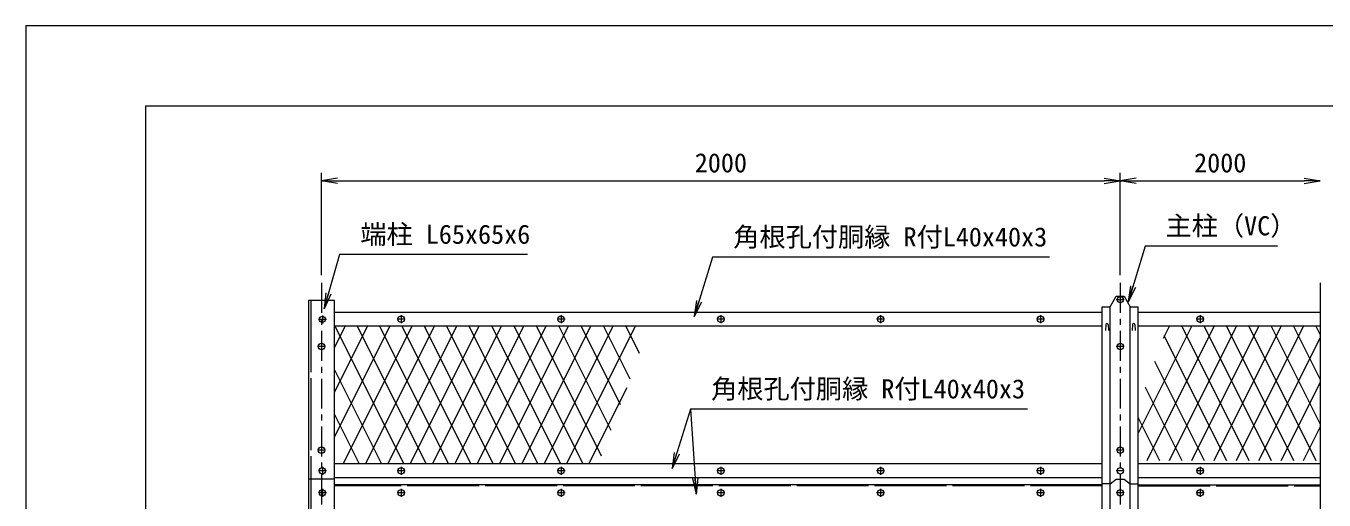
# Model space of a CAD drawing. Units: millimetres, scale not verified. Extents: x -4200 to 4200, y -2970 to 2970.
# Drawn here: x -4200 to -950, y 1782 to 2970 of the extents above; entities that cross this region are included whole.
import ezdxf
from ezdxf.enums import TextEntityAlignment as Align

# ---------------------------------------------------------------- set-up
doc = ezdxf.new("R2010")
doc.units = ezdxf.units.MM
doc.header["$LTSCALE"] = 15
doc.linetypes.add('CHAIN1', pattern=[8, 5, -1, 1, -1])
doc.linetypes.add('LONG_DASHED2', pattern=[13, 12, -1])
for name, color, linetype, lineweight in [('0-2_D-STR-DIM', 7, 'Continuous', 9), ('0-3_0', 7, 'Continuous', 9), ('0-4_D-STR3', 3, 'Continuous', 9), ('0-5_D-BMK', 2, 'CHAIN1', 9), ('0-6_D-STR-TXT', 7, 'Continuous', 9), ('0-7_D-STR1', 1, 'Continuous', 9), ('0-B_D-STR2', 7, 'Continuous', 9), ('0-C_D-TTL', 2, 'Continuous', 9)]:
    doc.layers.add(name, color=color, linetype=linetype, lineweight=lineweight)
doc.styles.add('ＭＳ ゴシック', font='')
doc.styles.get('ＭＳ ゴシック').set_extended_font_data('MS Gothic')

# ---------------------------------------------------------------- blocks, each defined once
blk = doc.blocks.new('_Open')
at = {"layer": '0-3_0'}
blk.add_line((-15, 2.5), (0, 0), dxfattribs=at)
blk.add_lwpolyline([(-15, -2.5), (0, 0), (-15, 0)], dxfattribs=at)

msp = doc.modelspace()

# ---------------------------------------------------------------- linework, layer by layer
at = {"layer": '0-2_D-STR-DIM'}
for p, q in [((-3460.31, 2345.78), (-3460.31, 2601.81)), ((-1460.31, 2345.78), (-1460.31, 2601.81)), ((-1460.31, 2345.78), (-1460.31, 2601.81)), ((-3420.31, 2581.81), (-1500.31, 2581.81)), ((-1420.31, 2581.81), (-1000.31, 2581.81)), ((-960.31, 2325.78), (-960.31, 1010.65))]:
    msp.add_line(p, q, dxfattribs=at)
at = {"layer": '0-4_D-STR3'}
for centre in [(-1460.31, 2283.91), (-3457.81, 2234.59), (-3260.31, 2235), (-2860.31, 2235), (-2460.31, 2235), (-2060.31, 2235), (-1660.31, 2235), (-1260.31, 2235), (-3459.81, 2166.73), (-1460.31, 2166.73), (-3459.81, 1906.92), (-1460.31, 1906.92), (-3457.81, 1855), (-3260.31, 1855), (-2860.31, 1855), (-2460.31, 1855), (-2060.31, 1855), (-1660.31, 1855), (-1460.31, 1855), (-1260.31, 1855), (-3457.81, 1800), (-3260.31, 1800), (-2860.31, 1800), (-2460.31, 1800), (-2060.31, 1800), (-1660.31, 1800), (-1460.31, 1800), (-1260.31, 1800)]:
    msp.add_circle(centre, 8, dxfattribs=at)
at = {"layer": '0-5_D-BMK'}
for p, q in [((-3460.31, 2325.78), (-3460.31, -295)), ((-1460.31, 2325.78), (-1460.31, -295)), ((-1450.31, 2283.91), (-1470.31, 2283.91)), ((-3457.81, 2244.59), (-3457.81, 2224.59)), ((-3260.31, 2245), (-3260.31, 2225)), ((-2860.31, 2245), (-2860.31, 2225)), ((-2460.31, 2245), (-2460.31, 2225)), ((-2060.31, 2245), (-2060.31, 2225)), ((-1660.31, 2245), (-1660.31, 2225)), ((-1260.31, 2245), (-1260.31, 2225)), ((-3447.81, 2234.59), (-3467.81, 2234.59)), ((-3250.31, 2235), (-3270.31, 2235)), ((-2850.31, 2235), (-2870.31, 2235)), ((-2450.31, 2235), (-2470.31, 2235)), ((-2050.31, 2235), (-2070.31, 2235)), ((-1650.31, 2235), (-1670.31, 2235)), ((-1250.31, 2235), (-1270.31, 2235)), ((-3449.81, 2166.73), (-3469.81, 2166.73)), ((-3459.81, 2176.73), (-3459.81, 2156.73)), ((-1450.31, 2166.73), (-1470.31, 2166.73)), ((-3449.81, 1906.92), (-3469.81, 1906.92)), ((-3459.81, 1916.92), (-3459.81, 1896.92)), ((-1450.31, 1906.92), (-1470.31, 1906.92)), ((-3447.81, 1855), (-3467.81, 1855)), ((-3457.81, 1865), (-3457.81, 1845)), ((-3250.31, 1855), (-3270.31, 1855)), ((-3260.31, 1865), (-3260.31, 1845)), ((-2850.31, 1855), (-2870.31, 1855)), ((-2860.31, 1865), (-2860.31, 1845)), ((-2450.31, 1855), (-2470.31, 1855)), ((-2460.31, 1865), (-2460.31, 1845)), ((-2050.31, 1855), (-2070.31, 1855)), ((-2060.31, 1865), (-2060.31, 1845)), ((-1650.31, 1855), (-1670.31, 1855)), ((-1660.31, 1865), (-1660.31, 1845)), ((-1450.31, 1855), (-1470.31, 1855)), ((-1250.31, 1855), (-1270.31, 1855)), ((-1260.31, 1865), (-1260.31, 1845)), ((-3447.81, 1800), (-3467.81, 1800)), ((-3457.81, 1810), (-3457.81, 1790)), ((-3250.31, 1800), (-3270.31, 1800)), ((-3260.31, 1810), (-3260.31, 1790)), ((-2850.31, 1800), (-2870.31, 1800)), ((-2860.31, 1810), (-2860.31, 1790)), ((-2450.31, 1800), (-2470.31, 1800)), ((-2460.31, 1810), (-2460.31, 1790)), ((-2050.31, 1800), (-2070.31, 1800)), ((-2060.31, 1810), (-2060.31, 1790)), ((-1650.31, 1800), (-1670.31, 1800)), ((-1660.31, 1810), (-1660.31, 1790)), ((-1450.31, 1800), (-1470.31, 1800)), ((-1250.31, 1800), (-1270.31, 1800)), ((-1260.31, 1810), (-1260.31, 1790))]:
    msp.add_line(p, q, dxfattribs=at)
at = {"layer": '0-6_D-STR-TXT'}
for points in [[(-1066.59, 2418.11), (-1397.97, 2418.11), (-1439.67, 2280.45)], [(-2943.96, 2396.94), (-3414.93, 2396.94), (-3453.02, 2262.67)], [(-1637.36, 2390.26), (-2481.1, 2390.26), (-2526.46, 2243.3)], [(-1692.83, 2009.48), (-2536.57, 2009.48), (-2581.93, 1862.52)], [(-2534.64, 2009.48), (-2536.57, 2009.48), (-2521.93, 1798.25)]]:
    msp.add_lwpolyline(points, dxfattribs=at)
at = {"layer": '0-7_D-STR1'}
for p, q in [((-3492.81, 2281.87), (-3492.81, -280)), ((-3427.81, 2281.87), (-3492.81, 2281.87)), ((-3427.81, -280), (-3427.81, 2281.87)), ((-1485.31, 2266), (-1470.31, 2293)), ((-1470.31, 2293), (-1450.31, 2293)), ((-1450.31, 2293), (-1435.31, 2266)), ((-3427.81, 2252.69), (-1505.31, 2252.69)), ((-1505.31, -280), (-1505.31, 2266)), ((-1505.31, 2266), (-1485.31, 2266)), ((-1485.31, -280), (-1485.31, 2266)), ((-1435.31, -280), (-1435.31, 2266)), ((-1435.31, 2266), (-1415.31, 2266)), ((-1415.31, -280), (-1415.31, 2266)), ((-1415.31, 2253), (-960.31, 2253)), ((-3427.81, 2218.05), (-1505.31, 2218.05)), ((-1496.81, 2221.86), (-1497.56, 2207.01)), ((-1490.81, 2221.86), (-1490.06, 2207.01)), ((-1429.81, 2221.86), (-1430.56, 2207.01)), ((-1423.81, 2221.86), (-1423.06, 2207.01)), ((-1415.31, 2218.05), (-960.31, 2218.05)), ((-3427.81, 1873.3), (-1505.31, 1873.3)), ((-1415.31, 1873.3), (-960.31, 1873.3)), ((-3427.81, 1834.47), (-3492.81, 1834.47)), ((-3427.81, 1838.66), (-1505.31, 1838.66)), ((-1505.31, 1820), (-3427.81, 1820)), ((-1485.31, 1822.49), (-1505.31, 1822.49)), ((-1485.31, 1822.49), (-1470.31, 1834.47)), ((-1470.31, 1834.47), (-1450.31, 1834.47)), ((-1450.31, 1834.47), (-1435.31, 1822.49)), ((-1435.31, 1822.49), (-1415.31, 1822.49)), ((-1415.31, 1838.66), (-960.31, 1838.66)), ((-1415.31, 1820), (-960.31, 1820))]:
    msp.add_line(p, q, dxfattribs=at)
at = {"layer": '0-7_D-STR1', "linetype": 'LONG_DASHED2'}
for p, q in [((-3486.81, 2281.87), (-3486.81, -280)), ((-1505.31, 1817), (-3427.81, 1817)), ((-1415.31, 1817), (-960.31, 1817))]:
    msp.add_line(p, q, dxfattribs=at)
at = {"layer": '0-7_D-STR1'}
for centre in [(-1493.81, 2220.61), (-1426.81, 2220.61)]:
    msp.add_arc(centre, 3.25, 22.61986, 157.38014, dxfattribs=at)
at = {"layer": '0-B_D-STR2'}
for p, q in [((-3400.78, 2218.05), (-3427.81, 2163.99)), ((-3344.88, 2218.05), (-3427.81, 2052.18)), ((-3288.98, 2218.05), (-3427.81, 1940.38)), ((-3253.98, 1873.3), (-3426.35, 2218.05)), ((-3233.07, 2218.05), (-3405.45, 1873.3)), ((-3198.07, 1873.3), (-3370.45, 2218.05)), ((-3177.17, 2218.05), (-3349.55, 1873.3)), ((-3142.17, 1873.3), (-3314.55, 2218.05)), ((-3121.27, 2218.05), (-3293.64, 1873.3)), ((-3086.27, 1873.3), (-3258.65, 2218.05)), ((-3065.37, 2218.05), (-3237.74, 1873.3)), ((-3030.37, 1873.3), (-3202.75, 2218.05)), ((-3009.47, 2218.05), (-3181.84, 1873.3)), ((-2974.47, 1873.3), (-3146.84, 2218.05)), ((-2953.56, 2218.05), (-3125.94, 1873.3)), ((-2918.57, 1873.3), (-3090.94, 2218.05)), ((-2897.66, 2218.05), (-3070.04, 1873.3)), ((-2861.46, 1873.3), (-3033.84, 2218.05)), ((-2841.76, 2218.05), (-3014.14, 1873.3)), ((-2805.56, 1873.3), (-2977.94, 2218.05)), ((-2785.86, 2218.05), (-2958.23, 1873.3)), ((-2759.06, 1892.09), (-2922.04, 2218.05)), ((-2729.96, 2218.05), (-2902.33, 1873.3)), ((-2735.24, 1956.26), (-2866.14, 2218.05)), ((-2674.06, 2218.05), (-2846.43, 1873.3)), ((-2711.43, 2020.43), (-2810.23, 2218.05)), ((-2687.61, 2084.61), (-2754.33, 2218.05)), ((-2663.8, 2148.78), (-2698.43, 2218.05)), ((-1280.98, 2218.05), (-1415.31, 1949.38)), ((-1225.07, 2218.05), (-1393.95, 1880.3)), ((-1336.88, 2218.05), (-1352.76, 2186.28)), ((-1169.17, 2218.05), (-1338.05, 1880.3)), ((-1137.67, 1880.3), (-1306.55, 2218.05)), ((-1113.27, 2218.05), (-1282.14, 1880.3)), ((-1081.77, 1880.3), (-1250.65, 2218.05)), ((-1057.37, 2218.05), (-1226.24, 1880.3)), ((-1025.87, 1880.3), (-1194.75, 2218.05)), ((-1001.47, 2218.05), (-1170.34, 1880.3)), ((-969.97, 1880.3), (-1138.84, 2218.05)), ((-960.31, 1972.78), (-1082.94, 2218.05)), ((-960.31, 2084.59), (-1027.04, 2218.05)), ((-960.31, 2196.39), (-971.14, 2218.05)), ((-1193.57, 1880.3), (-1350.15, 2193.45)), ((-960.31, 2188.56), (-1114.44, 1880.3)), ((-1249.48, 1880.3), (-1373.7, 2128.75)), ((-3309.88, 1873.3), (-3427.81, 2109.16)), ((-2695.49, 2063.38), (-2790.53, 1873.3)), ((-1305.38, 1880.3), (-1397.25, 2064.04)), ((-960.31, 2076.76), (-1058.54, 1880.3)), ((-3365.78, 1873.3), (-3427.81, 1997.36)), ((-1361.28, 1880.3), (-1415.31, 1988.36)), ((-960.31, 1964.95), (-1002.64, 1880.3))]:
    msp.add_line(p, q, dxfattribs=at)
at = {"layer": '0-C_D-TTL', "color": 7}
msp.add_lwpolyline([(-4199.79, -2969.94), (4200.21, -2969.94), (4200.21, 2970.06), (-4199.79, 2970.06)], close=True, dxfattribs=at)
at = {"layer": '0-C_D-TTL'}
msp.add_lwpolyline([(-3899.79, 2770.06), (3900.21, 2770.06), (3900.21, -2769.94), (-3899.79, -2769.94)], close=True, dxfattribs=at)

# ---------------------------------------------------------------- block references
at = {"layer": '0-2_D-STR-DIM', "xscale": 2.666667, "yscale": 2.666667, "rotation": 180}
for p in [(-3460.31, 2581.81), (-1460.31, 2581.81)]:
    msp.add_blockref('_Open', p, dxfattribs=at)
at = {"layer": '0-2_D-STR-DIM', "xscale": 2.666667, "yscale": 2.666667}
for p in [(-1460.31, 2581.81), (-960.31, 2581.81)]:
    msp.add_blockref('_Open', p, dxfattribs=at)
at = {"layer": '0-6_D-STR-TXT', "xscale": 2.666667, "yscale": 2.666667}
for p, rotation in [((-1440.25, 2278.53), 253.14944), ((-3453.56, 2260.74), 254.16392), ((-2527.04, 2241.39), 252.84683), ((-2582.52, 1860.61), 252.84683), ((-2521.79, 1796.25), 273.96583)]:
    msp.add_blockref('_Open', p, dxfattribs=dict(at, rotation=rotation))

# ---------------------------------------------------------------- texts
at = {"layer": '0-2_D-STR-DIM', "style": 'ＭＳ ゴシック'}
for p in [(-2525.56, 2588.56), (-1275.56, 2588.56)]:
    msp.add_text('2000', height=48.06, dxfattribs=at).set_placement(p, align=Align.BOTTOM_LEFT)
at = {"layer": '0-6_D-STR-TXT', "style": 'ＭＳ ゴシック'}
for s, p in [('端柱 L65x65x6', (-3362.74, 2409.52)), ('角根孔付胴縁 R付L40x40x3', (-2429.16, 2402.85)), ('主柱（VC）', (-1347.05, 2430.7)), ('角根孔付胴縁 R付L40x40x3', (-2484.63, 2022.07))]:
    msp.add_text(s, height=48.06, dxfattribs=at).set_placement(p, align=Align.BOTTOM_LEFT)

doc.saveas('drawing.dxf')
